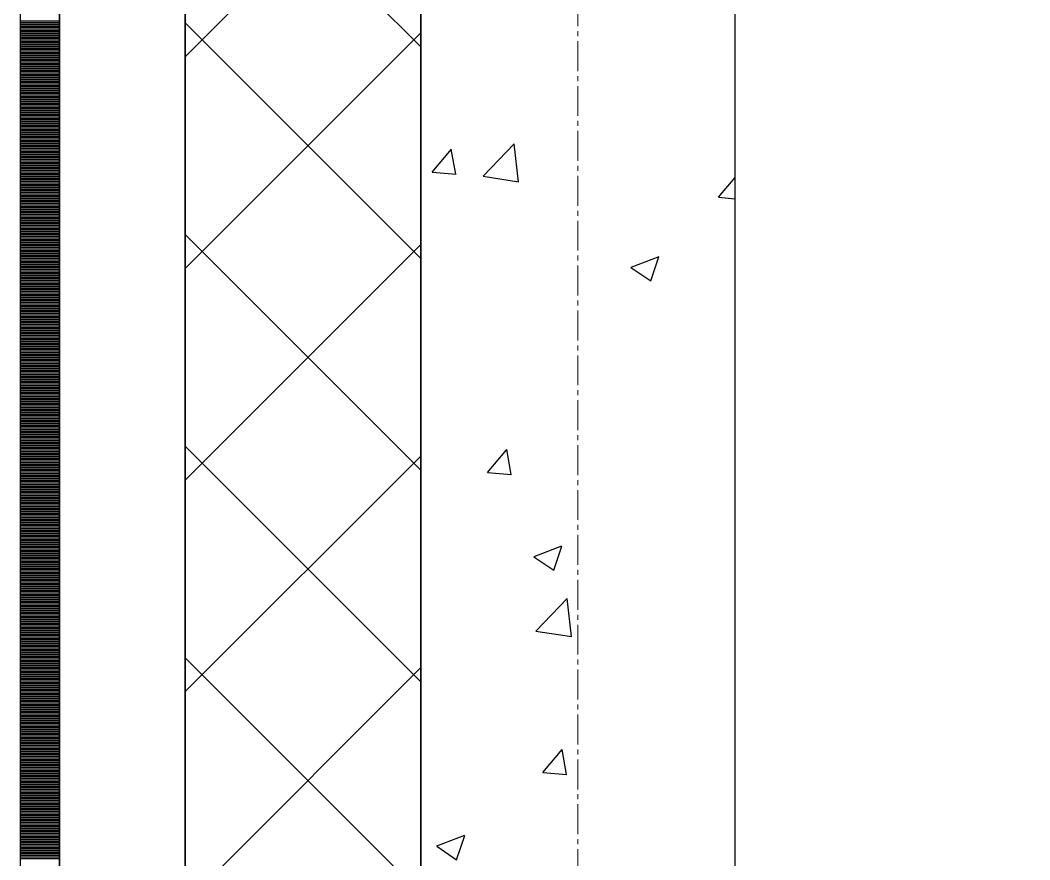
# Model space of a CAD drawing. Header units: millimetres. Extents: x 538266 to 1167394, y 114608 to 637157.
# Drawn here: x 1046079 to 1046721, y 567979 to 568513 of the extents above; entities that cross this region are included whole.
import ezdxf

# ---------------------------------------------------------------- set-up
doc = ezdxf.new("R2010")
doc.units = ezdxf.units.MM
doc.linetypes.add('CENTER2', pattern=[28.575, 19.05, -3.175, 3.175, -3.175])
doc.linetypes.add('DASHED', pattern=[19.05, 12.7, -6.35])
for name, color, linetype, lineweight in [('0) шт стен 3 эт', 150, 'Continuous', 60), ('АР_Стены ПЕНОблок', 52, 'Continuous', 20), ('АР_Тонкая', 254, 'Continuous', 5), ('АР_Утеплитель', 31, 'Continuous', 0), ('АР_Штриховка', 8, 'Continuous', 0)]:
    doc.layers.add(name, color=color, linetype=linetype, lineweight=lineweight)
doc.layers.add('АР_Делит', color=120, linetype='Continuous', lineweight=0, plot=False)
doc.layers.add('КР_Балки-0.5', color=60, linetype='Continuous', lineweight=50, plot=False)
doc.layers.add('РД_Оси_100', color=7, linetype='Continuous', lineweight=0, true_color=0x525252)

# ---------------------------------------------------------------- blocks, each defined once
blk = doc.blocks.new('СОШ_2200_АР_ОСИ_М100_28.05.24')
at = {"layer": 'АР_Делит', "color": 251, "linetype": 'DASHED', "true_color": 0x636466}
blk.add_lwpolyline([(114955, 135155), (114955, -355), (93595.036, -355), (93595.036, 13855), (94145, 13855), (94145, 68320), (66055, 68320), (66055, 13857.73), (83455, 13857.73), (83455, -355), (45245, -355), (45245, 13145), (44695, 13145), (44695, 26755), (45245, 26755), (45245, 68320), (20455, 68320), (20455, 26755), (27955, 26755), (27955, 13145), (-355, 13145), (-355, 100855)], dxfattribs=at)
at = {"layer": 'РД_Оси_100', "color": 251, "linetype": 'CENTER2', "true_color": 0x636466}
blk.add_line((0, -6155), (0, 139938.679), dxfattribs=at)
blk = doc.blocks.new('3_этаж1')
at = {"layer": 'АР_Стены ПЕНОблок', "color": 18, "linetype": 'Continuous', "lineweight": 25, "true_color": 0x000000}
for p, q in [((684283.57, 587568.74), (684283.57, 511368.74)), ((684483.57, 511368.74), (684483.57, 587568.74))]:
    blk.add_line(p, q, dxfattribs=at)
at = {"layer": 'АР_Тонкая', "color": 18, "linetype": 'Continuous', "lineweight": 25, "true_color": 0x000000}
for p, q in [((684028.57, 587568.74), (684028.57, 511368.74)), ((684053.57, 587568.74), (684053.57, 511368.74)), ((684053.57, 511368.74), (684053.57, 587568.74)), ((684133.57, 511368.74), (684133.57, 587568.74))]:
    blk.add_line(p, q, dxfattribs=at)
at = {"layer": 'АР_Утеплитель', "color": 18, "linetype": 'Continuous', "lineweight": 25, "true_color": 0x000000}
for p, q in [((684133.57, 587568.74), (684133.57, 511368.74)), ((684283.57, 511368.74), (684283.57, 587568.74))]:
    blk.add_line(p, q, dxfattribs=at)
at = {"layer": 'АР_Штриховка', "color": 18, "linetype": 'Continuous', "lineweight": 25, "true_color": 0x000000}
for p, q in [((684283.57, 568495.98), (684133.57, 568645.98)), ((684133.57, 568489.7), (684283.57, 568639.7)), ((684028.57, 568512.49), (684053.57, 568512.49)), ((684028.57, 568511.49), (684053.57, 568511.49)), ((684028.57, 568510.49), (684053.57, 568510.49)), ((684283.57, 568361.28), (684133.57, 568511.28)), ((684028.57, 568509.49), (684053.57, 568509.49)), ((684028.57, 568508.49), (684053.57, 568508.49)), ((684028.57, 568507.49), (684053.57, 568507.49)), ((684028.57, 568506.49), (684053.57, 568506.49)), ((684028.57, 568505.49), (684053.57, 568505.49)), ((684028.57, 568504.49), (684053.57, 568504.49)), ((684133.57, 568354.99), (684283.57, 568504.99)), ((684028.57, 568503.49), (684053.57, 568503.49)), ((684028.57, 568502.49), (684053.57, 568502.49)), ((684028.57, 568501.49), (684053.57, 568501.49)), ((684028.57, 568500.49), (684053.57, 568500.49)), ((684028.57, 568499.49), (684053.57, 568499.49)), ((684028.57, 568498.49), (684053.57, 568498.49)), ((684028.57, 568497.49), (684053.57, 568497.49)), ((684028.57, 568496.49), (684053.57, 568496.49)), ((684028.57, 568495.49), (684053.57, 568495.49)), ((684028.57, 568494.49), (684053.57, 568494.49)), ((684028.57, 568493.49), (684053.57, 568493.49)), ((684028.57, 568492.49), (684053.57, 568492.49)), ((684028.57, 568491.49), (684053.57, 568491.49)), ((684028.57, 568490.49), (684053.57, 568490.49)), ((684028.57, 568489.49), (684053.57, 568489.49)), ((684028.57, 568488.49), (684053.57, 568488.49)), ((684028.57, 568487.49), (684053.57, 568487.49)), ((684028.57, 568486.49), (684053.57, 568486.49)), ((684028.57, 568485.49), (684053.57, 568485.49)), ((684028.57, 568484.49), (684053.57, 568484.49)), ((684028.57, 568483.49), (684053.57, 568483.49)), ((684028.57, 568482.49), (684053.57, 568482.49)), ((684028.57, 568481.49), (684053.57, 568481.49)), ((684028.57, 568480.49), (684053.57, 568480.49)), ((684028.57, 568479.49), (684053.57, 568479.49)), ((684028.57, 568478.49), (684053.57, 568478.49)), ((684028.57, 568477.49), (684053.57, 568477.49)), ((684028.57, 568476.49), (684053.57, 568476.49)), ((684028.57, 568475.49), (684053.57, 568475.49)), ((684028.57, 568474.49), (684053.57, 568474.49)), ((684028.57, 568473.49), (684053.57, 568473.49)), ((684028.57, 568472.49), (684053.57, 568472.49)), ((684028.57, 568471.49), (684053.57, 568471.49)), ((684028.57, 568470.49), (684053.57, 568470.49)), ((684028.57, 568469.49), (684053.57, 568469.49)), ((684028.57, 568468.49), (684053.57, 568468.49)), ((684028.57, 568467.49), (684053.57, 568467.49)), ((684028.57, 568466.49), (684053.57, 568466.49)), ((684028.57, 568465.49), (684053.57, 568465.49)), ((684028.57, 568464.49), (684053.57, 568464.49)), ((684028.57, 568463.49), (684053.57, 568463.49)), ((684028.57, 568462.49), (684053.57, 568462.49)), ((684028.57, 568461.49), (684053.57, 568461.49)), ((684028.57, 568460.49), (684053.57, 568460.49)), ((684028.57, 568459.49), (684053.57, 568459.49)), ((684283.57, 568464.83), (684283.61, 568464.84)), ((684028.57, 568458.49), (684053.57, 568458.49)), ((684028.57, 568457.49), (684053.57, 568457.49)), ((684028.57, 568456.49), (684053.57, 568456.49)), ((684028.57, 568455.49), (684053.57, 568455.49)), ((684028.57, 568454.49), (684053.57, 568454.49)), ((684028.57, 568453.49), (684053.57, 568453.49)), ((684028.57, 568452.49), (684053.57, 568452.49)), ((684028.57, 568451.49), (684053.57, 568451.49)), ((684028.57, 568450.49), (684053.57, 568450.49)), ((684028.57, 568449.49), (684053.57, 568449.49)), ((684028.57, 568448.49), (684053.57, 568448.49)), ((684028.57, 568447.49), (684053.57, 568447.49)), ((684028.57, 568446.49), (684053.57, 568446.49)), ((684028.57, 568445.49), (684053.57, 568445.49)), ((684028.57, 568444.49), (684053.57, 568444.49)), ((684028.57, 568443.49), (684053.57, 568443.49)), ((684028.57, 568442.49), (684053.57, 568442.49)), ((684028.57, 568441.49), (684053.57, 568441.49)), ((684028.57, 568440.49), (684053.57, 568440.49)), ((684028.57, 568439.49), (684053.57, 568439.49)), ((684028.57, 568438.49), (684053.57, 568438.49)), ((684028.57, 568437.49), (684053.57, 568437.49)), ((684028.57, 568436.49), (684053.57, 568436.49)), ((684028.57, 568435.49), (684053.57, 568435.49)), ((684028.57, 568434.49), (684053.57, 568434.49)), ((684028.57, 568433.49), (684053.57, 568433.49)), ((684323.19, 568413.65), (684342.97, 568434.27)), ((684345.77, 568410.14), (684342.96, 568434.27)), ((684028.57, 568432.49), (684053.57, 568432.49)), ((684028.57, 568431.49), (684053.57, 568431.49)), ((684028.57, 568430.49), (684053.57, 568430.49)), ((684028.57, 568429.49), (684053.57, 568429.49)), ((684028.57, 568428.49), (684053.57, 568428.49)), ((684028.57, 568427.49), (684053.57, 568427.49)), ((684290.85, 568416.24), (684303.09, 568430.83)), ((684305.91, 568414.88), (684302.97, 568430.8)), ((684028.57, 568426.49), (684053.57, 568426.49)), ((684028.57, 568425.49), (684053.57, 568425.49)), ((684028.57, 568424.49), (684053.57, 568424.49)), ((684028.57, 568423.49), (684053.57, 568423.49)), ((684028.57, 568422.49), (684053.57, 568422.49)), ((684028.57, 568421.49), (684053.57, 568421.49)), ((684028.57, 568420.49), (684053.57, 568420.49)), ((684028.57, 568419.49), (684053.57, 568419.49)), ((684028.57, 568418.49), (684053.57, 568418.49)), ((684028.57, 568417.49), (684053.57, 568417.49)), ((684028.57, 568416.49), (684053.57, 568416.49)), ((684028.57, 568415.49), (684053.57, 568415.49)), ((684028.57, 568414.49), (684053.57, 568414.49)), ((684290.85, 568416.23), (684306.03, 568414.9)), ((684028.57, 568413.49), (684053.57, 568413.49)), ((684028.57, 568412.49), (684053.57, 568412.49)), ((684028.57, 568411.49), (684053.57, 568411.49)), ((684028.57, 568410.49), (684053.57, 568410.49)), ((684028.57, 568409.49), (684053.57, 568409.49)), ((684028.57, 568408.49), (684053.57, 568408.49)), ((684028.57, 568407.49), (684053.57, 568407.49)), ((684323.18, 568413.67), (684345.77, 568410.16)), ((684473.03, 568400.3), (684483.57, 568412.86)), ((684028.57, 568406.49), (684053.57, 568406.49)), ((684028.57, 568405.49), (684053.57, 568405.49)), ((684028.57, 568404.49), (684053.57, 568404.49)), ((684028.57, 568403.49), (684053.57, 568403.49)), ((684028.57, 568402.49), (684053.57, 568402.49)), ((684028.57, 568401.49), (684053.57, 568401.49)), ((684028.57, 568400.49), (684053.57, 568400.49)), ((684028.57, 568399.49), (684053.57, 568399.49)), ((684028.57, 568398.49), (684053.57, 568398.49)), ((684028.57, 568397.49), (684053.57, 568397.49)), ((684028.57, 568396.49), (684053.57, 568396.49)), ((684028.57, 568395.49), (684053.57, 568395.49)), ((684028.57, 568394.49), (684053.57, 568394.49)), ((684473.03, 568400.29), (684483.57, 568399.36)), ((684028.57, 568393.49), (684053.57, 568393.49)), ((684028.57, 568392.49), (684053.57, 568392.49)), ((684028.57, 568391.49), (684053.57, 568391.49)), ((684028.57, 568390.49), (684053.57, 568390.49)), ((684028.57, 568389.49), (684053.57, 568389.49)), ((684028.57, 568388.49), (684053.57, 568388.49)), ((684028.57, 568387.49), (684053.57, 568387.49)), ((684028.57, 568386.49), (684053.57, 568386.49)), ((684028.57, 568385.49), (684053.57, 568385.49)), ((684028.57, 568384.49), (684053.57, 568384.49)), ((684028.57, 568383.49), (684053.57, 568383.49)), ((684028.57, 568382.49), (684053.57, 568382.49)), ((684028.57, 568381.49), (684053.57, 568381.49)), ((684028.57, 568380.49), (684053.57, 568380.49)), ((684028.57, 568379.49), (684053.57, 568379.49)), ((684028.57, 568378.49), (684053.57, 568378.49)), ((684028.57, 568377.49), (684053.57, 568377.49)), ((684028.57, 568376.49), (684053.57, 568376.49)), ((684028.57, 568375.49), (684053.57, 568375.49)), ((684283.57, 568226.58), (684133.57, 568376.58)), ((684028.57, 568374.49), (684053.57, 568374.49)), ((684028.57, 568373.49), (684053.57, 568373.49)), ((684028.57, 568372.49), (684053.57, 568372.49)), ((684028.57, 568371.49), (684053.57, 568371.49)), ((684028.57, 568370.49), (684053.57, 568370.49)), ((684028.57, 568369.49), (684053.57, 568369.49)), ((684133.57, 568220.29), (684283.57, 568370.29)), ((684028.57, 568368.49), (684053.57, 568368.49)), ((684028.57, 568367.49), (684053.57, 568367.49)), ((684028.57, 568366.49), (684053.57, 568366.49)), ((684028.57, 568365.49), (684053.57, 568365.49)), ((684028.57, 568364.49), (684053.57, 568364.49)), ((684028.57, 568363.49), (684053.57, 568363.49)), ((684028.57, 568362.49), (684053.57, 568362.49)), ((684417.44, 568355.75), (684435.22, 568362.58)), ((684429.99, 568347.01), (684435.14, 568362.36)), ((684028.57, 568361.49), (684053.57, 568361.49)), ((684028.57, 568360.49), (684053.57, 568360.49)), ((684028.57, 568359.49), (684053.57, 568359.49)), ((684028.57, 568358.49), (684053.57, 568358.49)), ((684028.57, 568357.49), (684053.57, 568357.49)), ((684028.57, 568356.49), (684053.57, 568356.49)), ((684028.57, 568355.49), (684053.57, 568355.49)), ((684028.57, 568354.49), (684053.57, 568354.49)), ((684028.57, 568353.49), (684053.57, 568353.49)), ((684028.57, 568352.49), (684053.57, 568352.49)), ((684028.57, 568351.49), (684053.57, 568351.49)), ((684028.57, 568350.49), (684053.57, 568350.49)), ((684028.57, 568349.49), (684053.57, 568349.49)), ((684417.34, 568355.53), (684429.98, 568347.01)), ((684028.57, 568348.49), (684053.57, 568348.49)), ((684028.57, 568347.49), (684053.57, 568347.49)), ((684028.57, 568346.49), (684053.57, 568346.49)), ((684028.57, 568345.49), (684053.57, 568345.49)), ((684028.57, 568344.49), (684053.57, 568344.49)), ((684028.57, 568343.49), (684053.57, 568343.49)), ((684028.57, 568342.49), (684053.57, 568342.49)), ((684028.57, 568341.49), (684053.57, 568341.49)), ((684028.57, 568340.49), (684053.57, 568340.49)), ((684028.57, 568339.49), (684053.57, 568339.49)), ((684028.57, 568338.49), (684053.57, 568338.49)), ((684028.57, 568337.49), (684053.57, 568337.49)), ((684028.57, 568336.49), (684053.57, 568336.49)), ((684028.57, 568335.49), (684053.57, 568335.49)), ((684028.57, 568334.49), (684053.57, 568334.49)), ((684028.57, 568333.49), (684053.57, 568333.49)), ((684028.57, 568332.49), (684053.57, 568332.49)), ((684028.57, 568331.49), (684053.57, 568331.49)), ((684028.57, 568330.49), (684053.57, 568330.49)), ((684028.57, 568329.49), (684053.57, 568329.49)), ((684028.57, 568328.49), (684053.57, 568328.49)), ((684028.57, 568327.49), (684053.57, 568327.49)), ((684028.57, 568326.49), (684053.57, 568326.49)), ((684028.57, 568325.49), (684053.57, 568325.49)), ((684028.57, 568324.49), (684053.57, 568324.49)), ((684028.57, 568323.49), (684053.57, 568323.49)), ((684028.57, 568322.49), (684053.57, 568322.49)), ((684028.57, 568321.49), (684053.57, 568321.49)), ((684028.57, 568320.49), (684053.57, 568320.49)), ((684028.57, 568319.49), (684053.57, 568319.49)), ((684028.57, 568318.49), (684053.57, 568318.49)), ((684028.57, 568317.49), (684053.57, 568317.49)), ((684028.57, 568316.49), (684053.57, 568316.49)), ((684028.57, 568315.49), (684053.57, 568315.49)), ((684028.57, 568314.49), (684053.57, 568314.49)), ((684028.57, 568313.49), (684053.57, 568313.49)), ((684028.57, 568312.49), (684053.57, 568312.49)), ((684028.57, 568311.49), (684053.57, 568311.49)), ((684028.57, 568310.49), (684053.57, 568310.49)), ((684028.57, 568309.49), (684053.57, 568309.49)), ((684028.57, 568308.49), (684053.57, 568308.49)), ((684028.57, 568307.49), (684053.57, 568307.49)), ((684028.57, 568306.49), (684053.57, 568306.49)), ((684028.57, 568305.49), (684053.57, 568305.49)), ((684028.57, 568304.49), (684053.57, 568304.49)), ((684028.57, 568303.49), (684053.57, 568303.49)), ((684028.57, 568302.49), (684053.57, 568302.49)), ((684028.57, 568301.49), (684053.57, 568301.49)), ((684028.57, 568300.49), (684053.57, 568300.49)), ((684028.57, 568299.49), (684053.57, 568299.49)), ((684028.57, 568298.49), (684053.57, 568298.49)), ((684028.57, 568297.49), (684053.57, 568297.49)), ((684028.57, 568296.49), (684053.57, 568296.49)), ((684028.57, 568295.49), (684053.57, 568295.49)), ((684028.57, 568294.49), (684053.57, 568294.49)), ((684028.57, 568293.49), (684053.57, 568293.49)), ((684028.57, 568292.49), (684053.57, 568292.49)), ((684028.57, 568291.49), (684053.57, 568291.49)), ((684028.57, 568290.49), (684053.57, 568290.49)), ((684028.57, 568289.49), (684053.57, 568289.49)), ((684028.57, 568288.49), (684053.57, 568288.49)), ((684028.57, 568287.49), (684053.57, 568287.49)), ((684028.57, 568286.49), (684053.57, 568286.49)), ((684028.57, 568285.49), (684053.57, 568285.49)), ((684028.57, 568284.49), (684053.57, 568284.49)), ((684028.57, 568283.49), (684053.57, 568283.49)), ((684028.57, 568282.49), (684053.57, 568282.49)), ((684028.57, 568281.49), (684053.57, 568281.49)), ((684028.57, 568280.49), (684053.57, 568280.49)), ((684028.57, 568279.49), (684053.57, 568279.49)), ((684028.57, 568278.49), (684053.57, 568278.49)), ((684028.57, 568277.49), (684053.57, 568277.49)), ((684028.57, 568276.49), (684053.57, 568276.49)), ((684028.57, 568275.49), (684053.57, 568275.49)), ((684028.57, 568274.49), (684053.57, 568274.49)), ((684028.57, 568273.49), (684053.57, 568273.49)), ((684028.57, 568272.49), (684053.57, 568272.49)), ((684028.57, 568271.49), (684053.57, 568271.49)), ((684028.57, 568270.49), (684053.57, 568270.49)), ((684028.57, 568269.49), (684053.57, 568269.49)), ((684028.57, 568268.49), (684053.57, 568268.49)), ((684028.57, 568267.49), (684053.57, 568267.49)), ((684028.57, 568266.49), (684053.57, 568266.49)), ((684028.57, 568265.49), (684053.57, 568265.49)), ((684028.57, 568264.49), (684053.57, 568264.49)), ((684028.57, 568263.49), (684053.57, 568263.49)), ((684028.57, 568262.49), (684053.57, 568262.49)), ((684028.57, 568261.49), (684053.57, 568261.49)), ((684028.57, 568260.49), (684053.57, 568260.49)), ((684028.57, 568259.49), (684053.57, 568259.49)), ((684028.57, 568258.49), (684053.57, 568258.49)), ((684028.57, 568257.49), (684053.57, 568257.49)), ((684028.57, 568256.49), (684053.57, 568256.49)), ((684028.57, 568255.49), (684053.57, 568255.49)), ((684028.57, 568254.49), (684053.57, 568254.49)), ((684028.57, 568253.49), (684053.57, 568253.49)), ((684028.57, 568252.49), (684053.57, 568252.49)), ((684028.57, 568251.49), (684053.57, 568251.49)), ((684028.57, 568250.49), (684053.57, 568250.49)), ((684028.57, 568249.49), (684053.57, 568249.49)), ((684028.57, 568248.49), (684053.57, 568248.49)), ((684028.57, 568247.49), (684053.57, 568247.49)), ((684028.57, 568246.49), (684053.57, 568246.49)), ((684028.57, 568245.49), (684053.57, 568245.49)), ((684028.57, 568244.49), (684053.57, 568244.49)), ((684028.57, 568243.49), (684053.57, 568243.49)), ((684028.57, 568242.49), (684053.57, 568242.49)), ((684028.57, 568241.49), (684053.57, 568241.49)), ((684028.57, 568240.49), (684053.57, 568240.49)), ((684283.57, 568091.87), (684133.57, 568241.87)), ((684028.57, 568239.49), (684053.57, 568239.49)), ((684028.57, 568238.49), (684053.57, 568238.49)), ((684028.57, 568237.49), (684053.57, 568237.49)), ((684028.57, 568236.49), (684053.57, 568236.49)), ((684028.57, 568235.49), (684053.57, 568235.49)), ((684028.57, 568234.49), (684053.57, 568234.49)), ((684133.57, 568085.59), (684283.57, 568235.59)), ((684326.09, 568225.18), (684338.33, 568239.77)), ((684341.15, 568223.82), (684338.22, 568239.74)), ((684028.57, 568233.49), (684053.57, 568233.49)), ((684028.57, 568232.49), (684053.57, 568232.49)), ((684028.57, 568231.49), (684053.57, 568231.49)), ((684028.57, 568230.49), (684053.57, 568230.49)), ((684028.57, 568229.49), (684053.57, 568229.49)), ((684028.57, 568228.49), (684053.57, 568228.49)), ((684028.57, 568227.49), (684053.57, 568227.49)), ((684028.57, 568226.49), (684053.57, 568226.49)), ((684028.57, 568225.49), (684053.57, 568225.49)), ((684028.57, 568224.49), (684053.57, 568224.49)), ((684028.57, 568223.49), (684053.57, 568223.49)), ((684028.57, 568222.49), (684053.57, 568222.49)), ((684028.57, 568221.49), (684053.57, 568221.49)), ((684326.09, 568225.17), (684341.27, 568223.84)), ((684028.57, 568220.49), (684053.57, 568220.49)), ((684028.57, 568219.49), (684053.57, 568219.49)), ((684028.57, 568218.49), (684053.57, 568218.49)), ((684028.57, 568217.49), (684053.57, 568217.49)), ((684028.57, 568216.49), (684053.57, 568216.49)), ((684028.57, 568215.49), (684053.57, 568215.49)), ((684028.57, 568214.49), (684053.57, 568214.49)), ((684028.57, 568213.49), (684053.57, 568213.49)), ((684028.57, 568212.49), (684053.57, 568212.49)), ((684028.57, 568211.49), (684053.57, 568211.49)), ((684028.57, 568210.49), (684053.57, 568210.49)), ((684028.57, 568209.49), (684053.57, 568209.49)), ((684028.57, 568208.49), (684053.57, 568208.49)), ((684028.57, 568207.49), (684053.57, 568207.49)), ((684028.57, 568206.49), (684053.57, 568206.49)), ((684028.57, 568205.49), (684053.57, 568205.49)), ((684028.57, 568204.49), (684053.57, 568204.49)), ((684028.57, 568203.49), (684053.57, 568203.49)), ((684028.57, 568202.49), (684053.57, 568202.49)), ((684028.57, 568201.49), (684053.57, 568201.49)), ((684028.57, 568200.49), (684053.57, 568200.49)), ((684028.57, 568199.49), (684053.57, 568199.49)), ((684028.57, 568198.49), (684053.57, 568198.49)), ((684028.57, 568197.49), (684053.57, 568197.49)), ((684028.57, 568196.49), (684053.57, 568196.49)), ((684028.57, 568195.49), (684053.57, 568195.49)), ((684028.57, 568194.49), (684053.57, 568194.49)), ((684028.57, 568193.49), (684053.57, 568193.49)), ((684028.57, 568192.49), (684053.57, 568192.49)), ((684028.57, 568191.49), (684053.57, 568191.49)), ((684028.57, 568190.49), (684053.57, 568190.49)), ((684028.57, 568189.49), (684053.57, 568189.49)), ((684028.57, 568188.49), (684053.57, 568188.49)), ((684028.57, 568187.49), (684053.57, 568187.49)), ((684028.57, 568186.49), (684053.57, 568186.49)), ((684028.57, 568185.49), (684053.57, 568185.49)), ((684028.57, 568184.49), (684053.57, 568184.49)), ((684028.57, 568183.49), (684053.57, 568183.49)), ((684028.57, 568182.49), (684053.57, 568182.49)), ((684028.57, 568181.49), (684053.57, 568181.49)), ((684028.57, 568180.49), (684053.57, 568180.49)), ((684028.57, 568179.49), (684053.57, 568179.49)), ((684028.57, 568178.49), (684053.57, 568178.49)), ((684028.57, 568177.49), (684053.57, 568177.49)), ((684028.57, 568176.49), (684053.57, 568176.49)), ((684355.64, 568171.56), (684373.42, 568178.39)), ((684368.19, 568162.82), (684373.34, 568178.17)), ((684028.57, 568175.49), (684053.57, 568175.49)), ((684028.57, 568174.49), (684053.57, 568174.49)), ((684028.57, 568173.49), (684053.57, 568173.49)), ((684028.57, 568172.49), (684053.57, 568172.49)), ((684028.57, 568171.49), (684053.57, 568171.49)), ((684028.57, 568170.49), (684053.57, 568170.49)), ((684355.54, 568171.35), (684368.18, 568162.82)), ((684028.57, 568169.49), (684053.57, 568169.49)), ((684028.57, 568168.49), (684053.57, 568168.49)), ((684028.57, 568167.49), (684053.57, 568167.49)), ((684028.57, 568166.49), (684053.57, 568166.49)), ((684028.57, 568165.49), (684053.57, 568165.49)), ((684028.57, 568164.49), (684053.57, 568164.49)), ((684028.57, 568163.49), (684053.57, 568163.49)), ((684028.57, 568162.49), (684053.57, 568162.49)), ((684028.57, 568161.49), (684053.57, 568161.49)), ((684028.57, 568160.49), (684053.57, 568160.49)), ((684028.57, 568159.49), (684053.57, 568159.49)), ((684028.57, 568158.49), (684053.57, 568158.49)), ((684028.57, 568157.49), (684053.57, 568157.49)), ((684028.57, 568156.49), (684053.57, 568156.49)), ((684028.57, 568155.49), (684053.57, 568155.49)), ((684028.57, 568154.49), (684053.57, 568154.49)), ((684028.57, 568153.49), (684053.57, 568153.49)), ((684028.57, 568152.49), (684053.57, 568152.49)), ((684028.57, 568151.49), (684053.57, 568151.49)), ((684028.57, 568150.49), (684053.57, 568150.49)), ((684028.57, 568149.49), (684053.57, 568149.49)), ((684028.57, 568148.49), (684053.57, 568148.49)), ((684028.57, 568147.49), (684053.57, 568147.49)), ((684028.57, 568146.49), (684053.57, 568146.49)), ((684028.57, 568145.49), (684053.57, 568145.49)), ((684028.57, 568144.49), (684053.57, 568144.49)), ((684356.86, 568124.18), (684376.65, 568144.8)), ((684379.44, 568120.68), (684376.64, 568144.8)), ((684028.57, 568143.49), (684053.57, 568143.49)), ((684028.57, 568142.49), (684053.57, 568142.49)), ((684028.57, 568141.49), (684053.57, 568141.49)), ((684028.57, 568140.49), (684053.57, 568140.49)), ((684028.57, 568139.49), (684053.57, 568139.49)), ((684028.57, 568138.49), (684053.57, 568138.49)), ((684028.57, 568137.49), (684053.57, 568137.49)), ((684028.57, 568136.49), (684053.57, 568136.49)), ((684028.57, 568135.49), (684053.57, 568135.49)), ((684028.57, 568134.49), (684053.57, 568134.49)), ((684028.57, 568133.49), (684053.57, 568133.49)), ((684028.57, 568132.49), (684053.57, 568132.49)), ((684028.57, 568131.49), (684053.57, 568131.49)), ((684028.57, 568130.49), (684053.57, 568130.49)), ((684028.57, 568129.49), (684053.57, 568129.49)), ((684028.57, 568128.49), (684053.57, 568128.49)), ((684028.57, 568127.49), (684053.57, 568127.49)), ((684028.57, 568126.49), (684053.57, 568126.49)), ((684028.57, 568125.49), (684053.57, 568125.49)), ((684028.57, 568124.49), (684053.57, 568124.49)), ((684028.57, 568123.49), (684053.57, 568123.49)), ((684028.57, 568122.49), (684053.57, 568122.49)), ((684028.57, 568121.49), (684053.57, 568121.49)), ((684028.57, 568120.49), (684053.57, 568120.49)), ((684028.57, 568119.49), (684053.57, 568119.49)), ((684028.57, 568118.49), (684053.57, 568118.49)), ((684356.86, 568124.2), (684379.45, 568120.7)), ((684028.57, 568117.49), (684053.57, 568117.49)), ((684028.57, 568116.49), (684053.57, 568116.49)), ((684028.57, 568115.49), (684053.57, 568115.49)), ((684028.57, 568114.49), (684053.57, 568114.49)), ((684028.57, 568113.49), (684053.57, 568113.49)), ((684028.57, 568112.49), (684053.57, 568112.49)), ((684028.57, 568111.49), (684053.57, 568111.49)), ((684028.57, 568110.49), (684053.57, 568110.49)), ((684028.57, 568109.49), (684053.57, 568109.49)), ((684028.57, 568108.49), (684053.57, 568108.49)), ((684028.57, 568107.49), (684053.57, 568107.49)), ((684028.57, 568106.49), (684053.57, 568106.49)), ((684028.57, 568105.49), (684053.57, 568105.49)), ((684283.57, 567957.17), (684133.57, 568107.17)), ((684028.57, 568104.49), (684053.57, 568104.49)), ((684028.57, 568103.49), (684053.57, 568103.49)), ((684028.57, 568102.49), (684053.57, 568102.49)), ((684028.57, 568101.49), (684053.57, 568101.49)), ((684028.57, 568100.49), (684053.57, 568100.49)), ((684028.57, 568099.49), (684053.57, 568099.49)), ((684133.57, 567950.88), (684283.57, 568100.88)), ((684028.57, 568098.49), (684053.57, 568098.49)), ((684028.57, 568097.49), (684053.57, 568097.49)), ((684028.57, 568096.49), (684053.57, 568096.49)), ((684028.57, 568095.49), (684053.57, 568095.49)), ((684028.57, 568094.49), (684053.57, 568094.49)), ((684028.57, 568093.49), (684053.57, 568093.49)), ((684028.57, 568092.49), (684053.57, 568092.49)), ((684028.57, 568091.49), (684053.57, 568091.49)), ((684028.57, 568090.49), (684053.57, 568090.49)), ((684028.57, 568089.49), (684053.57, 568089.49)), ((684028.57, 568088.49), (684053.57, 568088.49)), ((684028.57, 568087.49), (684053.57, 568087.49)), ((684028.57, 568086.49), (684053.57, 568086.49)), ((684028.57, 568085.49), (684053.57, 568085.49)), ((684028.57, 568084.49), (684053.57, 568084.49)), ((684028.57, 568083.49), (684053.57, 568083.49)), ((684028.57, 568082.49), (684053.57, 568082.49)), ((684028.57, 568081.49), (684053.57, 568081.49)), ((684028.57, 568080.49), (684053.57, 568080.49)), ((684028.57, 568079.49), (684053.57, 568079.49)), ((684028.57, 568078.49), (684053.57, 568078.49)), ((684028.57, 568077.49), (684053.57, 568077.49)), ((684028.57, 568076.49), (684053.57, 568076.49)), ((684028.57, 568075.49), (684053.57, 568075.49)), ((684028.57, 568074.49), (684053.57, 568074.49)), ((684028.57, 568073.49), (684053.57, 568073.49)), ((684028.57, 568072.49), (684053.57, 568072.49)), ((684028.57, 568071.49), (684053.57, 568071.49)), ((684028.57, 568070.49), (684053.57, 568070.49)), ((684028.57, 568069.49), (684053.57, 568069.49)), ((684028.57, 568068.49), (684053.57, 568068.49)), ((684028.57, 568067.49), (684053.57, 568067.49)), ((684028.57, 568066.49), (684053.57, 568066.49)), ((684028.57, 568065.49), (684053.57, 568065.49)), ((684028.57, 568064.49), (684053.57, 568064.49)), ((684028.57, 568063.49), (684053.57, 568063.49)), ((684028.57, 568062.49), (684053.57, 568062.49)), ((684028.57, 568061.49), (684053.57, 568061.49)), ((684028.57, 568060.49), (684053.57, 568060.49)), ((684028.57, 568059.49), (684053.57, 568059.49)), ((684028.57, 568058.49), (684053.57, 568058.49)), ((684028.57, 568057.49), (684053.57, 568057.49)), ((684028.57, 568056.49), (684053.57, 568056.49)), ((684028.57, 568055.49), (684053.57, 568055.49)), ((684028.57, 568054.49), (684053.57, 568054.49)), ((684028.57, 568053.49), (684053.57, 568053.49)), ((684028.57, 568052.49), (684053.57, 568052.49)), ((684028.57, 568051.49), (684053.57, 568051.49)), ((684028.57, 568050.49), (684053.57, 568050.49)), ((684028.57, 568049.49), (684053.57, 568049.49)), ((684028.57, 568048.49), (684053.57, 568048.49)), ((684028.57, 568047.49), (684053.57, 568047.49)), ((684361.33, 568034.12), (684373.58, 568048.71)), ((684376.4, 568032.76), (684373.46, 568048.68)), ((684028.57, 568046.49), (684053.57, 568046.49)), ((684028.57, 568045.49), (684053.57, 568045.49)), ((684028.57, 568044.49), (684053.57, 568044.49)), ((684028.57, 568043.49), (684053.57, 568043.49)), ((684028.57, 568042.49), (684053.57, 568042.49)), ((684028.57, 568041.49), (684053.57, 568041.49)), ((684028.57, 568040.49), (684053.57, 568040.49)), ((684028.57, 568039.49), (684053.57, 568039.49)), ((684028.57, 568038.49), (684053.57, 568038.49)), ((684028.57, 568037.49), (684053.57, 568037.49)), ((684028.57, 568036.49), (684053.57, 568036.49)), ((684028.57, 568035.49), (684053.57, 568035.49)), ((684028.57, 568034.49), (684053.57, 568034.49)), ((684028.57, 568033.49), (684053.57, 568033.49)), ((684028.57, 568032.49), (684053.57, 568032.49)), ((684028.57, 568031.49), (684053.57, 568031.49)), ((684028.57, 568030.49), (684053.57, 568030.49)), ((684028.57, 568029.49), (684053.57, 568029.49)), ((684028.57, 568028.49), (684053.57, 568028.49)), ((684361.33, 568034.11), (684376.51, 568032.78)), ((684028.57, 568027.49), (684053.57, 568027.49)), ((684028.57, 568026.49), (684053.57, 568026.49)), ((684028.57, 568025.49), (684053.57, 568025.49)), ((684028.57, 568024.49), (684053.57, 568024.49)), ((684028.57, 568023.49), (684053.57, 568023.49)), ((684028.57, 568022.49), (684053.57, 568022.49)), ((684028.57, 568021.49), (684053.57, 568021.49)), ((684028.57, 568020.49), (684053.57, 568020.49)), ((684028.57, 568019.49), (684053.57, 568019.49)), ((684028.57, 568018.49), (684053.57, 568018.49)), ((684028.57, 568017.49), (684053.57, 568017.49)), ((684028.57, 568016.49), (684053.57, 568016.49)), ((684028.57, 568015.49), (684053.57, 568015.49)), ((684028.57, 568014.49), (684053.57, 568014.49)), ((684028.57, 568013.49), (684053.57, 568013.49)), ((684028.57, 568012.49), (684053.57, 568012.49)), ((684028.57, 568011.49), (684053.57, 568011.49)), ((684028.57, 568010.49), (684053.57, 568010.49)), ((684028.57, 568009.49), (684053.57, 568009.49)), ((684028.57, 568008.49), (684053.57, 568008.49)), ((684028.57, 568007.49), (684053.57, 568007.49)), ((684028.57, 568006.49), (684053.57, 568006.49)), ((684028.57, 568005.49), (684053.57, 568005.49)), ((684028.57, 568004.49), (684053.57, 568004.49)), ((684028.57, 568003.49), (684053.57, 568003.49)), ((684028.57, 568002.49), (684053.57, 568002.49)), ((684028.57, 568001.49), (684053.57, 568001.49)), ((684028.57, 568000.49), (684053.57, 568000.49)), ((684028.57, 567999.49), (684053.57, 567999.49)), ((684028.57, 567998.49), (684053.57, 567998.49)), ((684028.57, 567997.49), (684053.57, 567997.49)), ((684028.57, 567996.49), (684053.57, 567996.49)), ((684028.57, 567995.49), (684053.57, 567995.49)), ((684028.57, 567994.49), (684053.57, 567994.49)), ((684028.57, 567993.49), (684053.57, 567993.49)), ((684028.57, 567992.49), (684053.57, 567992.49)), ((684028.57, 567991.49), (684053.57, 567991.49)), ((684028.57, 567990.49), (684053.57, 567990.49)), ((684293.84, 567987.37), (684311.62, 567994.2)), ((684306.38, 567978.63), (684311.53, 567993.98)), ((684028.57, 567989.49), (684053.57, 567989.49)), ((684028.57, 567988.49), (684053.57, 567988.49)), ((684028.57, 567987.49), (684053.57, 567987.49)), ((684028.57, 567986.49), (684053.57, 567986.49)), ((684028.57, 567985.49), (684053.57, 567985.49)), ((684028.57, 567984.49), (684053.57, 567984.49)), ((684028.57, 567983.49), (684053.57, 567983.49)), ((684293.74, 567987.16), (684306.37, 567978.64)), ((684028.57, 567982.49), (684053.57, 567982.49)), ((684028.57, 567981.49), (684053.57, 567981.49)), ((684028.57, 567980.49), (684053.57, 567980.49)), ((684028.57, 567979.49), (684053.57, 567979.49))]:
    blk.add_line(p, q, dxfattribs=at)
at = {"layer": 'КР_Балки-0.5', "color": 18, "lineweight": 25, "ltscale": 200, "true_color": 0x000000}
blk.add_line((684283.57, 561068.74), (684283.57, 587568.74), dxfattribs=at)

msp = doc.modelspace()

# ---------------------------------------------------------------- block references
at = {"layer": '0) шт стен 3 эт', "color": 5, "lineweight": 25}
msp.add_blockref('3_этаж1', (362050.01, 0), dxfattribs=at)
at = {"layer": 'РД_Оси_100', "lineweight": 25}
msp.add_blockref('СОШ_2200_АР_ОСИ_М100_28.05.24', (1046433.58, 496768.74), dxfattribs=at)

doc.saveas('drawing.dxf')
